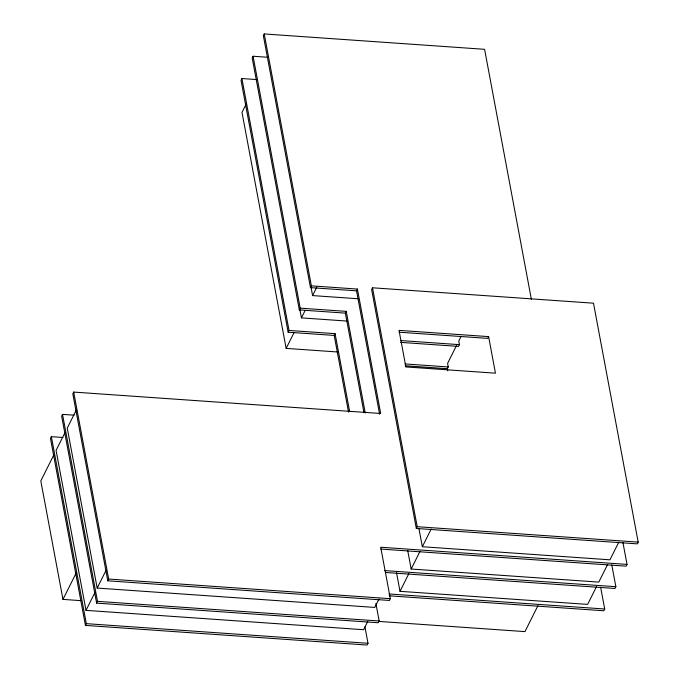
<?xml version="1.0" encoding="UTF-8"?>
<svg xmlns="http://www.w3.org/2000/svg" width="679" height="679" viewBox="0 0 679 679"><rect width="100%" height="100%" fill="white"/><g stroke="black" fill="none" stroke-linecap="round" stroke-linejoin="round"><path stroke-width="1.02" d="M62.969 437.48L51.358 436.673L50.475 438.439L85.452 625.41L367.118 645.05L368.001 643.293L364.92 626.819M74.13 415.183L62.527 414.377L61.645 416.134L96.622 603.113L378.279 622.753L379.162 620.996L375.894 603.495M357.409 289.067L356.526 290.824L310.481 287.616L311.364 285.859L357.409 289.067L380.681 413.486L73.688 392.08L72.814 393.837L107.783 580.817L389.449 600.457L390.332 598.691L380.707 547.232L627.031 564.41L622.949 542.597M256.67 79.57L241.911 78.543L241.028 80.309L288.151 332.209L334.195 335.426L335.078 333.661L289.033 330.452L288.151 332.209M267.84 57.274L253.08 56.247L252.198 58.004L299.32 309.913L345.365 313.129L346.248 311.364L300.203 308.156L299.32 309.913M531.368 299.32L484.602 49.312L264.241 33.95L263.359 35.707L310.481 287.616M53.811 454.947L40.808 480.919L62.969 599.396L80.945 600.652M64.963 432.667L56.085 450.406L86.012 610.362L363.604 629.722L367.806 621.319M76.6 409.437L67.255 428.109L97.173 588.065L374.766 607.425L378.975 599.022M246.18 104.048L242.004 112.391L286.148 348.395L337.998 352.011M62.969 599.396L76.438 572.499M86.012 610.362L94.89 592.631M97.173 588.065L106.06 570.335M85.452 625.41L86.335 623.653L51.358 436.673M96.622 603.113L97.504 601.348L62.527 414.377M107.783 580.817L108.665 579.051L73.688 392.08M286.148 348.395L294.049 332.625M346.927 321.057L301.434 317.882L305.168 310.413M358.088 298.76L312.595 295.586L316.804 287.183M372.508 287.786L371.625 289.543L416.32 528.466L637.309 543.871L638.192 542.114L593.497 303.19L372.508 287.786L417.203 526.7L416.32 528.466M456.475 345.611L447.597 363.35L448.267 366.949L447.385 368.705L447.775 370.768M461.1 336.385L458.766 341.053L459.437 344.652L458.554 346.409L400.593 342.369M488.608 336.614L495.449 373.178L405.864 366.932L399.023 330.367L488.608 336.614L487.726 338.38L399.193 332.209M596.501 586.664L587.615 604.403L400.007 591.324L408.885 573.585M607.663 564.368L598.785 582.107L411.168 569.027L420.055 551.289M618.832 542.071L609.946 559.81L422.338 546.731L431.216 528.992M537.963 605.643L524.96 631.614L379.069 621.438M600.618 587.191L604.7 609.004L603.818 610.769L389.203 595.806M611.779 564.894L615.861 586.707L614.979 588.472L385.57 572.473M627.031 564.41L626.148 566.167L380.877 549.065M400.415 340.535L459.437 344.652M405.057 363.936L448.267 366.949M405.236 365.769L447.385 368.705M417.203 526.7L638.192 542.114M384.339 570.564L615.861 586.707M389.033 593.964L604.7 609.004M108.665 579.051L390.332 598.691M97.504 601.348L379.162 620.996M86.335 623.653L368.001 643.293M419.036 529.102L422.338 546.731M407.68 550.355L411.168 569.027M356.526 290.824L379.612 414.207M396.511 572.66L400.007 591.324M346.248 311.364L365.251 412.976M345.365 313.129L363.978 412.662M335.078 333.661L349.626 411.423M334.195 335.426L348.548 412.145M264.241 33.95L311.364 285.859M311.041 287.268L312.595 295.586M253.08 56.247L300.203 308.156M299.677 308.529L301.434 317.882M241.911 78.543L289.033 330.452"/></g></svg>
